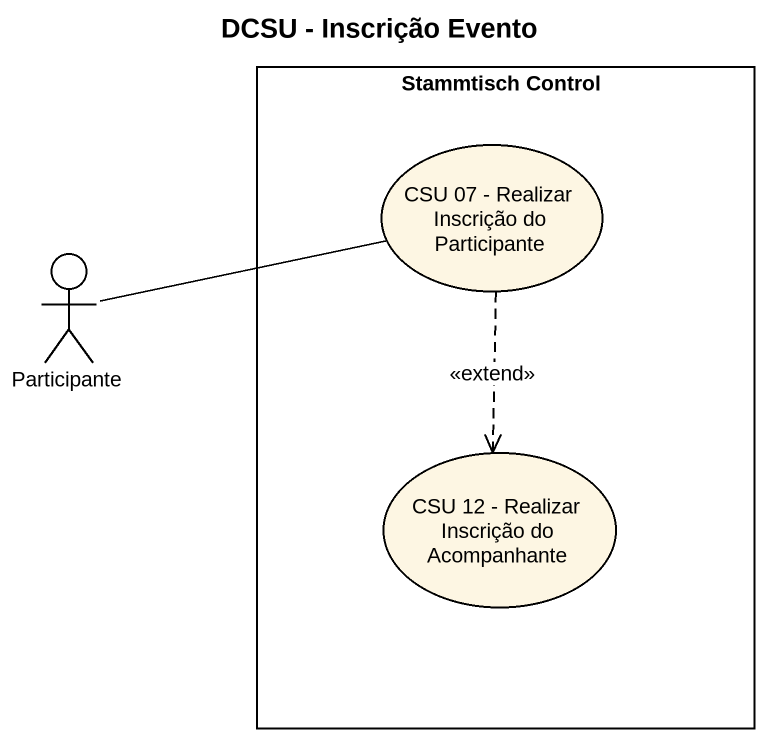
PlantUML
@startuml
title DCSU - Inscrição Evento
rectangle "Stammtisch Control" as Stammtisch_Control {
  usecase "CSU 07 - Realizar Inscrição do Participante" as CSU_07_Realizar_Inscrição
  usecase "CSU 12 - Realizar Inscrição do Acompanhante" as CSU_12_Realizar_Inscrição
}
actor Participante
CSU_07_Realizar_Inscrição ..> CSU_12_Realizar_Inscrição : <<extend>>
Participante -right- CSU_07_Realizar_Inscrição
@enduml
